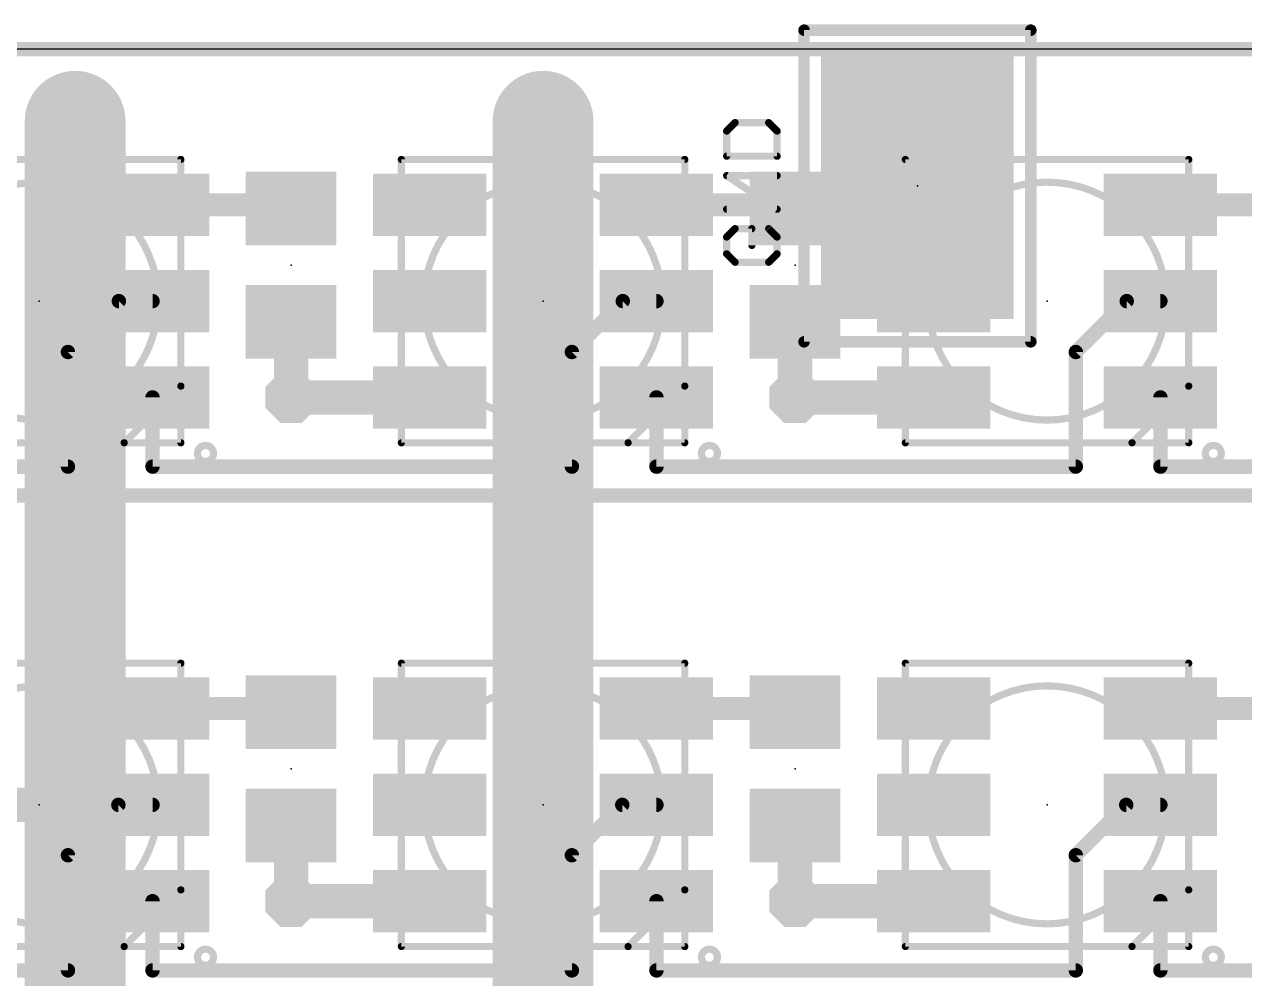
# Model space of a CAD drawing. Extents: x -36 to 36, y -36 to 36.
# Drawn here: x -4.71 to 16.82, y 19.16 to 36 of the extents above; entities that cross this region are included whole.
import ezdxf

# ---------------------------------------------------------------- set-up
doc = ezdxf.new("R2010")
doc.units = 0
for name, color, linetype in [('1', 12, 'CONTINUOUS'), ('16', 132, 'CONTINUOUS'), ('18', 4, 'CONTINUOUS'), ('20', 53, 'CONTINUOUS'), ('21', 40, 'CONTINUOUS'), ('22', 6, 'CONTINUOUS'), ('23', 53, 'CONTINUOUS'), ('24', 53, 'CONTINUOUS')]:
    doc.layers.add(name, color=color, linetype=linetype)

# ---------------------------------------------------------------- blocks, each defined once
blk = doc.blocks.new('RECT')
blk.add_solid([(-0.5, -0.5), (0.5, -0.5), (-0.5, 0.5), (0.5, 0.5)])
blk = doc.blocks.new('OCTAGONV')
at = {"const_width": 0.5}
blk.add_lwpolyline([(-0.25, -0.1036), (-0.25, 0.1036), (-0.1036, 0.25), (0.1036, 0.25), (0.25, 0.1036), (0.25, -0.1036), (0.1036, -0.25), (-0.1036, -0.25), (-0.25, -0.1036), (-0.25, 0.1036)], dxfattribs=at)
blk = doc.blocks.new('ROUNDV')
at = {"const_width": 0.5}
blk.add_lwpolyline([(0, -0.25, 1), (0, 0.25, 1), (0, -0.25)], format="xyb", dxfattribs=at)

msp = doc.modelspace()

# ---------------------------------------------------------------- linework, layer by layer
at = {"layer": '1'}
for points, const_width in [([(35.56, 35.56), (-35.56, 35.56)], 0.254), ([(-2.445, 32.815), (0, 32.815)], 0.4064), ([(0, 32.815), (0, 32.75)], 0.4064), ([(6.445, 32.815), (8.89, 32.815)], 0.4064), ([(8.89, 32.815), (8.89, 32.75)], 0.4064), ([(15.335, 32.815), (17.78, 32.815)], 0.4064), ([(-3.039, 31.115), (-3.937, 30.217)], 0.254), ([(-2.445, 31.115), (-3.039, 31.115)], 0.254), ([(5.851, 31.115), (4.953, 30.217)], 0.254), ([(6.445, 31.115), (5.851, 31.115)], 0.254), ([(14.741, 31.115), (13.843, 30.217)], 0.254), ([(15.335, 31.115), (14.741, 31.115)], 0.254), ([(0, 30.75), (0, 29.415)], 0.6096), ([(8.89, 30.75), (8.89, 29.415)], 0.6096), ([(-3.937, 30.217), (-3.937, 28.194)], 0.254), ([(4.953, 30.217), (4.953, 28.194)], 0.254), ([(13.843, 30.217), (13.843, 28.194)], 0.254), ([(0, 29.415), (2.445, 29.415)], 0.6096), ([(8.89, 29.415), (11.335, 29.415)], 0.6096), ([(-2.445, 29.415), (-2.445, 28.194)], 0.254), ([(6.445, 29.415), (6.445, 28.194)], 0.254), ([(15.335, 29.415), (15.335, 28.194)], 0.254), ([(-11.335, 28.194), (-3.937, 28.194)], 0.254), ([(-2.445, 28.194), (4.953, 28.194)], 0.254), ([(6.445, 28.194), (13.843, 28.194)], 0.254), ([(15.335, 28.194), (22.733, 28.194)], 0.254), ([(33.115, 27.686), (-25.4, 27.686)], 0.254), ([(-2.445, 23.925), (0, 23.925)], 0.4064), ([(0, 23.925), (0, 23.86)], 0.4064), ([(6.445, 23.925), (8.89, 23.925)], 0.4064), ([(8.89, 23.925), (8.89, 23.86)], 0.4064), ([(15.335, 23.925), (17.78, 23.925)], 0.4064), ([(-4.699, 22.225), (-6.445, 22.225)], 0.6096), ([(-3.048, 22.225), (-3.937, 21.336)], 0.254), ([(-2.445, 22.225), (-3.048, 22.225)], 0.254), ([(5.842, 22.225), (4.953, 21.336)], 0.254), ([(6.445, 22.225), (5.842, 22.225)], 0.254), ([(14.732, 22.225), (13.843, 21.336)], 0.254), ([(15.335, 22.225), (14.732, 22.225)], 0.254), ([(0, 21.86), (0, 20.525)], 0.6096), ([(8.89, 21.86), (8.89, 20.525)], 0.6096), ([(-3.937, 21.336), (-3.937, 19.304)], 0.254), ([(4.953, 21.336), (4.953, 19.304)], 0.254), ([(13.843, 21.336), (13.843, 19.304)], 0.254), ([(0, 20.525), (2.445, 20.525)], 0.6096), ([(8.89, 20.525), (11.335, 20.525)], 0.6096), ([(-2.445, 20.525), (-2.445, 19.304)], 0.254), ([(6.445, 20.525), (6.445, 19.304)], 0.254), ([(15.335, 20.525), (15.335, 19.304)], 0.254), ([(-11.335, 19.304), (-3.937, 19.304)], 0.254), ([(4.953, 19.304), (-2.445, 19.304)], 0.254), ([(13.843, 19.304), (6.445, 19.304)], 0.254), ([(22.733, 19.304), (15.335, 19.304)], 0.254)]:
    msp.add_lwpolyline(points, dxfattribs=dict(at, const_width=const_width))
for points, const_width in [([(-2.445, 32.9166, 1), (-2.445, 32.7134)], 0.2032), ([(0.1016, 32.815, 1), (-0.1016, 32.815)], 0.2032), ([(0, 32.7134, 1), (0, 32.9166)], 0.2032), ([(6.445, 32.9166, 1), (6.445, 32.7134)], 0.2032), ([(8.9916, 32.815, 1), (8.7884, 32.815)], 0.2032), ([(8.89, 32.7134, 1), (8.89, 32.9166)], 0.2032), ([(15.335, 32.9166, 1), (15.335, 32.7134)], 0.2032), ([(-0.1016, 32.75, 1), (0.1016, 32.75)], 0.2032), ([(8.7884, 32.75, 1), (8.9916, 32.75)], 0.2032), ([(-3.039, 31.1785, 1), (-3.039, 31.0515)], 0.127), ([(-2.9941, 31.0701, 1), (-3.0839, 31.1599)], 0.127), ([(-2.445, 31.0515, 1), (-2.445, 31.1785)], 0.127), ([(5.851, 31.1785, 1), (5.851, 31.0515)], 0.127), ([(5.8959, 31.0701, 1), (5.8061, 31.1599)], 0.127), ([(6.445, 31.0515, 1), (6.445, 31.1785)], 0.127), ([(14.741, 31.1785, 1), (14.741, 31.0515)], 0.127), ([(14.7859, 31.0701, 1), (14.6961, 31.1599)], 0.127), ([(15.335, 31.0515, 1), (15.335, 31.1785)], 0.127), ([(0.1524, 30.75, 1), (-0.1524, 30.75)], 0.3048), ([(9.0424, 30.75, 1), (8.7376, 30.75)], 0.3048), ([(-3.8735, 30.217, 1), (-4.0005, 30.217)], 0.127), ([(-3.9819, 30.2619, 1), (-3.8921, 30.1721)], 0.127), ([(5.0165, 30.217, 1), (4.8895, 30.217)], 0.127), ([(4.9081, 30.2619, 1), (4.9979, 30.1721)], 0.127), ([(13.9065, 30.217, 1), (13.7795, 30.217)], 0.127), ([(13.7981, 30.2619, 1), (13.8879, 30.1721)], 0.127), ([(0, 29.5674, 1), (0, 29.2626)], 0.3048), ([(2.445, 29.2626, 1), (2.445, 29.5674)], 0.3048), ([(8.89, 29.5674, 1), (8.89, 29.2626)], 0.3048), ([(11.335, 29.2626, 1), (11.335, 29.5674)], 0.3048), ([(-2.3815, 29.415, 1), (-2.5085, 29.415)], 0.127), ([(-0.1524, 29.415, 1), (0.1524, 29.415)], 0.3048), ([(6.5085, 29.415, 1), (6.3815, 29.415)], 0.127), ([(8.7376, 29.415, 1), (9.0424, 29.415)], 0.3048), ([(15.3985, 29.415, 1), (15.2715, 29.415)], 0.127), ([(-4.0005, 28.194, 1), (-3.8735, 28.194)], 0.127), ([(-3.937, 28.1305, 1), (-3.937, 28.2575)], 0.127), ([(-2.445, 28.2575, 1), (-2.445, 28.1305)], 0.127), ([(-2.5085, 28.194, 1), (-2.3815, 28.194)], 0.127), ([(4.8895, 28.194, 1), (5.0165, 28.194)], 0.127), ([(4.953, 28.1305, 1), (4.953, 28.2575)], 0.127), ([(6.445, 28.2575, 1), (6.445, 28.1305)], 0.127), ([(6.3815, 28.194, 1), (6.5085, 28.194)], 0.127), ([(13.7795, 28.194, 1), (13.9065, 28.194)], 0.127), ([(13.843, 28.1305, 1), (13.843, 28.2575)], 0.127), ([(15.335, 28.2575, 1), (15.335, 28.1305)], 0.127), ([(15.2715, 28.194, 1), (15.3985, 28.194)], 0.127), ([(-2.445, 24.0266, 1), (-2.445, 23.8234)], 0.2032), ([(0.1016, 23.925, 1), (-0.1016, 23.925)], 0.2032), ([(0, 23.8234, 1), (0, 24.0266)], 0.2032), ([(6.445, 24.0266, 1), (6.445, 23.8234)], 0.2032), ([(8.9916, 23.925, 1), (8.7884, 23.925)], 0.2032), ([(8.89, 23.8234, 1), (8.89, 24.0266)], 0.2032), ([(15.335, 24.0266, 1), (15.335, 23.8234)], 0.2032), ([(-0.1016, 23.86, 1), (0.1016, 23.86)], 0.2032), ([(8.7884, 23.86, 1), (8.9916, 23.86)], 0.2032), ([(-4.699, 22.0726, 1), (-4.699, 22.3774)], 0.3048), ([(-3.048, 22.2885, 1), (-3.048, 22.1615)], 0.127), ([(-3.0031, 22.1801, 1), (-3.0929, 22.2699)], 0.127), ([(-2.445, 22.1615, 1), (-2.445, 22.2885)], 0.127), ([(5.842, 22.2885, 1), (5.842, 22.1615)], 0.127), ([(5.8869, 22.1801, 1), (5.7971, 22.2699)], 0.127), ([(6.445, 22.1615, 1), (6.445, 22.2885)], 0.127), ([(14.732, 22.2885, 1), (14.732, 22.1615)], 0.127), ([(14.7769, 22.1801, 1), (14.6871, 22.2699)], 0.127), ([(15.335, 22.1615, 1), (15.335, 22.2885)], 0.127), ([(0.1524, 21.86, 1), (-0.1524, 21.86)], 0.3048), ([(9.0424, 21.86, 1), (8.7376, 21.86)], 0.3048), ([(-3.8735, 21.336, 1), (-4.0005, 21.336)], 0.127), ([(-3.9819, 21.3809, 1), (-3.8921, 21.2911)], 0.127), ([(5.0165, 21.336, 1), (4.8895, 21.336)], 0.127), ([(4.9081, 21.3809, 1), (4.9979, 21.2911)], 0.127), ([(13.9065, 21.336, 1), (13.7795, 21.336)], 0.127), ([(13.7981, 21.3809, 1), (13.8879, 21.2911)], 0.127), ([(0, 20.6774, 1), (0, 20.3726)], 0.3048), ([(-0.1524, 20.525, 1), (0.1524, 20.525)], 0.3048), ([(2.445, 20.3726, 1), (2.445, 20.6774)], 0.3048), ([(8.89, 20.6774, 1), (8.89, 20.3726)], 0.3048), ([(8.7376, 20.525, 1), (9.0424, 20.525)], 0.3048), ([(11.335, 20.3726, 1), (11.335, 20.6774)], 0.3048), ([(-2.3815, 20.525, 1), (-2.5085, 20.525)], 0.127), ([(6.5085, 20.525, 1), (6.3815, 20.525)], 0.127), ([(15.3985, 20.525, 1), (15.2715, 20.525)], 0.127), ([(-3.937, 19.2405, 1), (-3.937, 19.3675)], 0.127), ([(-2.445, 19.3675, 1), (-2.445, 19.2405)], 0.127), ([(4.953, 19.2405, 1), (4.953, 19.3675)], 0.127), ([(6.445, 19.3675, 1), (6.445, 19.2405)], 0.127), ([(13.843, 19.2405, 1), (13.843, 19.3675)], 0.127), ([(15.335, 19.3675, 1), (15.335, 19.2405)], 0.127), ([(-4.0005, 19.304, 1), (-3.8735, 19.304)], 0.127), ([(-2.5085, 19.304, 1), (-2.3815, 19.304)], 0.127), ([(4.8895, 19.304, 1), (5.0165, 19.304)], 0.127), ([(6.3815, 19.304, 1), (6.5085, 19.304)], 0.127), ([(13.7795, 19.304, 1), (13.9065, 19.304)], 0.127), ([(15.2715, 19.304, 1), (15.3985, 19.304)], 0.127)]:
    msp.add_lwpolyline(points, format="xyb", dxfattribs=dict(at, const_width=const_width))
at = {"layer": '16'}
for points, const_width in [([(35.56, 35.56), (-35.56, 35.56)], 0.254), ([(-3.81, 25.908), (-3.81, 34.29)], 1.778), ([(4.445, 25.908), (4.445, 34.29)], 1.778), ([(-3.81, 16.764), (-3.81, 25.908)], 1.778), ([(4.445, 16.764), (4.445, 25.908)], 1.778)]:
    msp.add_lwpolyline(points, dxfattribs=dict(at, const_width=const_width))
at = {"layer": '16', "const_width": 0.889}
for points in [[(-3.3655, 34.29, 1), (-4.2545, 34.29)], [(4.8895, 34.29, 1), (4.0005, 34.29)], [(-3.3655, 25.908, 1), (-4.2545, 25.908)], [(4.8895, 25.908, 1), (4.0005, 25.908)], [(-4.2545, 25.908, 1), (-3.3655, 25.908)], [(4.0005, 25.908, 1), (4.8895, 25.908)]]:
    msp.add_lwpolyline(points, format="xyb", dxfattribs=at)
at = {"layer": '20'}
msp.add_line((35.56, 35.56), (-35.56, 35.56), dxfattribs=at)
at = {"layer": '21', "const_width": 0.127}
for points in [[(-6.945, 33.615), (-1.945, 33.615)], [(-1.945, 33.615), (-1.945, 29.615)], [(1.945, 33.615), (6.945, 33.615)], [(1.945, 28.615), (1.945, 33.615)], [(6.945, 33.615), (6.945, 29.615)], [(10.835, 33.615), (15.835, 33.615)], [(10.835, 28.615), (10.835, 33.615)], [(15.835, 33.615), (15.835, 29.615)], [(-2.945, 28.615), (-1.945, 29.615)], [(-1.945, 29.615), (-1.945, 28.615)], [(5.945, 28.615), (6.945, 29.615)], [(6.945, 29.615), (6.945, 28.615)], [(14.835, 28.615), (15.835, 29.615)], [(15.835, 29.615), (15.835, 28.615)], [(-2.945, 28.615), (-6.945, 28.615)], [(-1.945, 28.615), (-2.945, 28.615)], [(5.945, 28.615), (1.945, 28.615)], [(6.945, 28.615), (5.945, 28.615)], [(14.835, 28.615), (10.835, 28.615)], [(15.835, 28.615), (14.835, 28.615)], [(-6.945, 24.725), (-1.945, 24.725)], [(-1.945, 24.725), (-1.945, 20.725)], [(1.945, 24.725), (6.945, 24.725)], [(1.945, 19.725), (1.945, 24.725)], [(6.945, 24.725), (6.945, 20.725)], [(10.835, 24.725), (15.835, 24.725)], [(10.835, 19.725), (10.835, 24.725)], [(15.835, 24.725), (15.835, 20.725)], [(-2.945, 19.725), (-1.945, 20.725)], [(-1.945, 20.725), (-1.945, 19.725)], [(5.945, 19.725), (6.945, 20.725)], [(6.945, 20.725), (6.945, 19.725)], [(14.835, 19.725), (15.835, 20.725)], [(15.835, 20.725), (15.835, 19.725)], [(-2.945, 19.725), (-6.945, 19.725)], [(-1.945, 19.725), (-2.945, 19.725)], [(5.945, 19.725), (1.945, 19.725)], [(6.945, 19.725), (5.945, 19.725)], [(14.835, 19.725), (10.835, 19.725)], [(15.835, 19.725), (14.835, 19.725)]]:
    msp.add_lwpolyline(points, dxfattribs=at)
at = {"layer": '21'}
for points, const_width in [([(-1.9133, 33.615, 1), (-1.9768, 33.615)], 0.0635), ([(-1.945, 33.5832, 1), (-1.945, 33.6468)], 0.0635), ([(1.945, 33.6468, 1), (1.945, 33.5832)], 0.0635), ([(1.9768, 33.615, 1), (1.9133, 33.615)], 0.0635), ([(6.9768, 33.615, 1), (6.9133, 33.615)], 0.0635), ([(6.945, 33.5832, 1), (6.945, 33.6468)], 0.0635), ([(10.835, 33.6468, 1), (10.835, 33.5832)], 0.0635), ([(10.8668, 33.615, 1), (10.8033, 33.615)], 0.0635), ([(15.8668, 33.615, 1), (15.8033, 33.615)], 0.0635), ([(15.835, 33.5832, 1), (15.835, 33.6468)], 0.0635), ([(-4.445, 29.015, 1), (-4.445, 33.215, 1), (-4.445, 29.015)], 0.127), ([(4.445, 29.015, 1), (4.445, 33.215, 1), (4.445, 29.015)], 0.127), ([(13.335, 29.015, 1), (13.335, 33.215, 1), (13.335, 29.015)], 0.127), ([(-1.9133, 29.615, 1), (-1.9768, 29.615)], 0.0635), ([(-1.9768, 29.615, 1), (-1.9133, 29.615)], 0.0635), ([(-1.9225, 29.5925, 1), (-1.9675, 29.6375)], 0.0635), ([(6.9768, 29.615, 1), (6.9133, 29.615)], 0.0635), ([(6.9133, 29.615, 1), (6.9768, 29.615)], 0.0635), ([(6.9675, 29.5925, 1), (6.9225, 29.6375)], 0.0635), ([(15.8668, 29.615, 1), (15.8033, 29.615)], 0.0635), ([(15.8033, 29.615, 1), (15.8668, 29.615)], 0.0635), ([(15.8575, 29.5925, 1), (15.8125, 29.6375)], 0.0635), ([(-2.9675, 28.6375, 1), (-2.9225, 28.5925)], 0.0635), ([(-2.945, 28.6468, 1), (-2.945, 28.5833)], 0.0635), ([(-2.945, 28.5833, 1), (-2.945, 28.6468)], 0.0635), ([(-1.9768, 28.615, 1), (-1.9133, 28.615)], 0.0635), ([(-1.945, 28.5833, 1), (-1.945, 28.6468)], 0.0635), ([(-1.511, 28.2856, 1), (-1.511, 28.5684, 1), (-1.511, 28.2856)], 0.127), ([(1.945, 28.6468, 1), (1.945, 28.5833)], 0.0635), ([(1.9133, 28.615, 1), (1.9768, 28.615)], 0.0635), ([(5.9225, 28.6375, 1), (5.9675, 28.5925)], 0.0635), ([(5.945, 28.6468, 1), (5.945, 28.5833)], 0.0635), ([(5.945, 28.5833, 1), (5.945, 28.6468)], 0.0635), ([(6.9133, 28.615, 1), (6.9768, 28.615)], 0.0635), ([(6.945, 28.5833, 1), (6.945, 28.6468)], 0.0635), ([(7.379, 28.2856, 1), (7.379, 28.5684, 1), (7.379, 28.2856)], 0.127), ([(10.835, 28.6468, 1), (10.835, 28.5833)], 0.0635), ([(10.8033, 28.615, 1), (10.8668, 28.615)], 0.0635), ([(14.8125, 28.6375, 1), (14.8575, 28.5925)], 0.0635), ([(14.835, 28.6468, 1), (14.835, 28.5833)], 0.0635), ([(14.835, 28.5833, 1), (14.835, 28.6468)], 0.0635), ([(15.8033, 28.615, 1), (15.8668, 28.615)], 0.0635), ([(15.835, 28.5833, 1), (15.835, 28.6468)], 0.0635), ([(16.269, 28.2856, 1), (16.269, 28.5684, 1), (16.269, 28.2856)], 0.127), ([(-1.9133, 24.725, 1), (-1.9768, 24.725)], 0.0635), ([(-1.945, 24.6933, 1), (-1.945, 24.7568)], 0.0635), ([(1.945, 24.7568, 1), (1.945, 24.6933)], 0.0635), ([(1.9768, 24.725, 1), (1.9133, 24.725)], 0.0635), ([(6.9768, 24.725, 1), (6.9133, 24.725)], 0.0635), ([(6.945, 24.6933, 1), (6.945, 24.7568)], 0.0635), ([(10.835, 24.7568, 1), (10.835, 24.6933)], 0.0635), ([(10.8668, 24.725, 1), (10.8033, 24.725)], 0.0635), ([(15.8668, 24.725, 1), (15.8033, 24.725)], 0.0635), ([(15.835, 24.6933, 1), (15.835, 24.7568)], 0.0635), ([(-4.445, 20.125, 1), (-4.445, 24.325, 1), (-4.445, 20.125)], 0.127), ([(4.445, 20.125, 1), (4.445, 24.325, 1), (4.445, 20.125)], 0.127), ([(13.335, 20.125, 1), (13.335, 24.325, 1), (13.335, 20.125)], 0.127), ([(-1.9133, 20.725, 1), (-1.9768, 20.725)], 0.0635), ([(-1.9768, 20.725, 1), (-1.9133, 20.725)], 0.0635), ([(-1.9225, 20.7025, 1), (-1.9675, 20.7475)], 0.0635), ([(6.9768, 20.725, 1), (6.9133, 20.725)], 0.0635), ([(6.9133, 20.725, 1), (6.9768, 20.725)], 0.0635), ([(6.9675, 20.7025, 1), (6.9225, 20.7475)], 0.0635), ([(15.8668, 20.725, 1), (15.8033, 20.725)], 0.0635), ([(15.8033, 20.725, 1), (15.8668, 20.725)], 0.0635), ([(15.8575, 20.7025, 1), (15.8125, 20.7475)], 0.0635), ([(-2.9675, 19.7475, 1), (-2.9225, 19.7025)], 0.0635), ([(-2.945, 19.7568, 1), (-2.945, 19.6933)], 0.0635), ([(-2.945, 19.6933, 1), (-2.945, 19.7568)], 0.0635), ([(-1.9768, 19.725, 1), (-1.9133, 19.725)], 0.0635), ([(-1.945, 19.6933, 1), (-1.945, 19.7568)], 0.0635), ([(-1.511, 19.3956, 1), (-1.511, 19.6784, 1), (-1.511, 19.3956)], 0.127), ([(1.945, 19.7568, 1), (1.945, 19.6933)], 0.0635), ([(1.9133, 19.725, 1), (1.9768, 19.725)], 0.0635), ([(5.9225, 19.7475, 1), (5.9675, 19.7025)], 0.0635), ([(5.945, 19.7568, 1), (5.945, 19.6933)], 0.0635), ([(5.945, 19.6933, 1), (5.945, 19.7568)], 0.0635), ([(6.9133, 19.725, 1), (6.9768, 19.725)], 0.0635), ([(6.945, 19.6933, 1), (6.945, 19.7568)], 0.0635), ([(7.379, 19.3956, 1), (7.379, 19.6784, 1), (7.379, 19.3956)], 0.127), ([(10.835, 19.7568, 1), (10.835, 19.6933)], 0.0635), ([(10.8033, 19.725, 1), (10.8668, 19.725)], 0.0635), ([(14.8125, 19.7475, 1), (14.8575, 19.7025)], 0.0635), ([(14.835, 19.7568, 1), (14.835, 19.6933)], 0.0635), ([(14.835, 19.6933, 1), (14.835, 19.7568)], 0.0635), ([(15.8033, 19.725, 1), (15.8668, 19.725)], 0.0635), ([(15.835, 19.6933, 1), (15.835, 19.7568)], 0.0635), ([(16.269, 19.3956, 1), (16.269, 19.6784, 1), (16.269, 19.3956)], 0.127)]:
    msp.add_lwpolyline(points, format="xyb", dxfattribs=dict(at, const_width=const_width))
at = {"layer": '22'}
for points, const_width in [([(9.049, 35.897), (9.049, 30.397)], 0.2032), ([(13.049, 35.897), (9.049, 35.897)], 0.2032), ([(13.049, 30.397), (13.049, 35.897)], 0.2032), ([(7.6835, 34.1169), (7.8318, 34.2652)], 0.127), ([(7.8318, 34.2652), (8.425, 34.2652)], 0.127), ([(8.425, 34.2652), (8.5733, 34.1169)], 0.127), ([(7.6835, 33.672), (7.6835, 34.1169)], 0.127), ([(8.5733, 34.1169), (8.5733, 33.672)], 0.127), ([(8.5733, 33.672), (7.6835, 33.672)], 0.127), ([(8.5733, 32.7365), (7.6835, 33.3296)], 0.127), ([(7.6835, 33.3296), (8.5733, 33.3296)], 0.127), ([(7.6835, 32.7365), (8.5733, 32.7365)], 0.127), ([(7.6835, 32.2458), (7.8318, 32.3941)], 0.127), ([(7.6835, 31.9492), (7.6835, 32.2458)], 0.127), ([(7.8318, 32.3941), (8.1284, 32.3941)], 0.127), ([(8.1284, 32.3941), (8.1284, 32.0975)], 0.127), ([(8.425, 32.3941), (8.5733, 32.2458)], 0.127), ([(8.5733, 32.2458), (8.5733, 31.9492)], 0.127), ([(7.8318, 31.8009), (7.6835, 31.9492)], 0.127), ([(8.425, 31.8009), (7.8318, 31.8009)], 0.127), ([(8.5733, 31.9492), (8.425, 31.8009)], 0.127), ([(9.049, 30.397), (13.049, 30.397)], 0.2032)]:
    msp.add_lwpolyline(points, dxfattribs=dict(at, const_width=const_width))
for points, const_width in [([(9.0998, 35.897, 1), (8.9982, 35.897)], 0.1016), ([(9.049, 35.9478, 1), (9.049, 35.8462)], 0.1016), ([(13.0998, 35.897, 1), (12.9982, 35.897)], 0.1016), ([(13.049, 35.8462, 1), (13.049, 35.9478)], 0.1016), ([(7.8318, 34.2969, 1), (7.8318, 34.2334)], 0.0635), ([(7.8542, 34.2427, 1), (7.8093, 34.2876)], 0.0635), ([(8.4474, 34.2876, 1), (8.4025, 34.2427)], 0.0635), ([(8.425, 34.2334, 1), (8.425, 34.2969)], 0.0635), ([(7.7153, 34.1169, 1), (7.6518, 34.1169)], 0.0635), ([(7.661, 34.1393, 1), (7.706, 34.0944)], 0.0635), ([(8.605, 34.1169, 1), (8.5415, 34.1169)], 0.0635), ([(8.5508, 34.0944, 1), (8.5957, 34.1393)], 0.0635), ([(7.6835, 33.7037, 1), (7.6835, 33.6402)], 0.0635), ([(7.6518, 33.672, 1), (7.7153, 33.672)], 0.0635), ([(8.5415, 33.672, 1), (8.605, 33.672)], 0.0635), ([(8.5733, 33.6402, 1), (8.5733, 33.7037)], 0.0635), ([(7.7011, 33.3561, 1), (7.6659, 33.3032)], 0.0635), ([(7.6835, 33.3614, 1), (7.6835, 33.2979)], 0.0635), ([(8.5733, 33.2979, 1), (8.5733, 33.3614)], 0.0635), ([(7.6835, 32.7682, 1), (7.6835, 32.7047)], 0.0635), ([(8.5556, 32.71, 1), (8.5909, 32.7629)], 0.0635), ([(8.5733, 32.7047, 1), (8.5733, 32.7682)], 0.0635), ([(7.7153, 32.2458, 1), (7.6518, 32.2458)], 0.0635), ([(7.661, 32.2683, 1), (7.706, 32.2234)], 0.0635), ([(7.8318, 32.4259, 1), (7.8318, 32.3624)], 0.0635), ([(7.8542, 32.3717, 1), (7.8093, 32.4166)], 0.0635), ([(8.1601, 32.3941, 1), (8.0966, 32.3941)], 0.0635), ([(8.1284, 32.3624, 1), (8.1284, 32.4259)], 0.0635), ([(8.4474, 32.4166, 1), (8.4025, 32.3717)], 0.0635), ([(8.605, 32.2458, 1), (8.5415, 32.2458)], 0.0635), ([(8.5508, 32.2234, 1), (8.5957, 32.2683)], 0.0635), ([(8.0966, 32.0975, 1), (8.1601, 32.0975)], 0.0635), ([(7.706, 31.9717, 1), (7.661, 31.9268)], 0.0635), ([(7.6518, 31.9492, 1), (7.7153, 31.9492)], 0.0635), ([(7.8318, 31.8327, 1), (7.8318, 31.7692)], 0.0635), ([(8.425, 31.7692, 1), (8.425, 31.8327)], 0.0635), ([(8.5415, 31.9492, 1), (8.605, 31.9492)], 0.0635), ([(8.5957, 31.9268, 1), (8.5508, 31.9717)], 0.0635), ([(7.8093, 31.7785, 1), (7.8542, 31.8234)], 0.0635), ([(8.4025, 31.8234, 1), (8.4474, 31.7785)], 0.0635), ([(9.049, 30.4478, 1), (9.049, 30.3462)], 0.1016), ([(8.9982, 30.397, 1), (9.0998, 30.397)], 0.1016), ([(12.9982, 30.397, 1), (13.0998, 30.397)], 0.1016), ([(13.049, 30.3462, 1), (13.049, 30.4478)], 0.1016)]:
    msp.add_lwpolyline(points, format="xyb", dxfattribs=dict(at, const_width=const_width))
at = {"layer": '23'}
for p in [(0, 31.75), (8.89, 31.75), (-4.445, 31.115), (4.445, 31.115), (13.335, 31.115), (0, 22.86), (8.89, 22.86), (-4.445, 22.225), (4.445, 22.225), (13.335, 22.225)]:
    msp.add_point(p, dxfattribs=at)
at = {"layer": '24'}
msp.add_point((11.049, 33.147), dxfattribs=at)

# ---------------------------------------------------------------- block references
at = {"layer": '1', "xscale": 1.3, "yscale": 1.6, "rotation": 270}
for p in [(0, 32.75), (8.89, 32.75), (0, 30.75), (8.89, 30.75), (0, 23.86), (8.89, 23.86), (0, 21.86), (8.89, 21.86)]:
    msp.add_blockref('RECT', p, dxfattribs=at)
at = {"layer": '1', "xscale": 2, "yscale": 1.1}
for p in [(-2.445, 32.815), (2.445, 32.815), (6.445, 32.815), (11.335, 32.815), (15.335, 32.815), (-2.445, 31.115), (2.445, 31.115), (6.445, 31.115), (11.335, 31.115), (15.335, 31.115), (-2.445, 29.415), (2.445, 29.415), (6.445, 29.415), (11.335, 29.415), (15.335, 29.415), (-2.445, 23.925), (2.445, 23.925), (6.445, 23.925), (11.335, 23.925), (15.335, 23.925), (-2.445, 22.225), (2.445, 22.225), (6.445, 22.225), (11.335, 22.225), (15.335, 22.225), (-2.445, 20.525), (2.445, 20.525), (6.445, 20.525), (11.335, 20.525), (15.335, 20.525)]:
    msp.add_blockref('RECT', p, dxfattribs=at)
at = {"layer": '16', "xscale": 4.7, "yscale": 3.4, "rotation": 270}
msp.add_blockref('RECT', (11.049, 33.147), dxfattribs=at)
at = {"layer": '18', "xscale": 0.9064, "yscale": 0.9064}
for name, p in [('ROUNDV', (-3.81, 34.29)), ('ROUNDV', (-3.81, 34.29)), ('ROUNDV', (4.445, 34.29)), ('ROUNDV', (4.445, 34.29)), ('OCTAGONV', (0, 29.415)), ('OCTAGONV', (0, 29.415)), ('OCTAGONV', (8.89, 29.415)), ('OCTAGONV', (8.89, 29.415)), ('ROUNDV', (-3.81, 25.908)), ('ROUNDV', (-3.81, 25.908)), ('ROUNDV', (4.445, 25.908)), ('ROUNDV', (4.445, 25.908)), ('OCTAGONV', (0, 20.525)), ('OCTAGONV', (0, 20.525)), ('OCTAGONV', (8.89, 20.525)), ('OCTAGONV', (8.89, 20.525))]:
    msp.add_blockref(name, p, dxfattribs=at)

doc.saveas('drawing.dxf')
